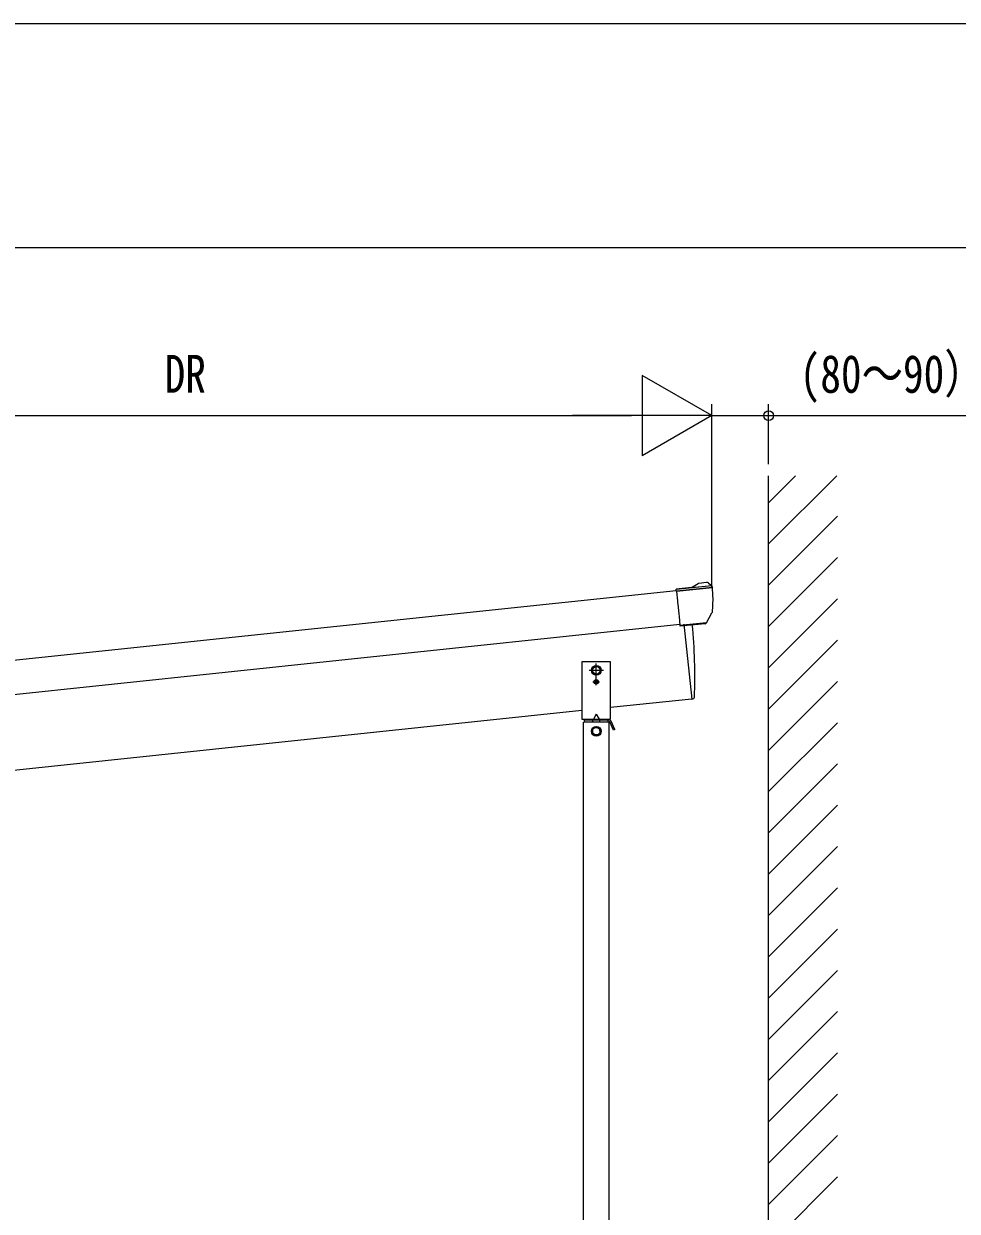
# Model space of a CAD drawing. Units: millimetres on the paper. Extents: x -420 to 420, y -297 to 297.
# Drawn here: x -339.3 to -258.1, y 193.7 to 297 of the extents above; entities that cross this region are included whole.
import ezdxf
from ezdxf.enums import TextEntityAlignment as Align

# ---------------------------------------------------------------- set-up
doc = ezdxf.new("R2010")
doc.units = ezdxf.units.MM
for name, color, linetype in [('0-3_YKK_11', 7, 'Continuous'), ('0-5_YKK_13', 4, 'Continuous'), ('0-6_YKK_A1', 4, 'Continuous'), ('0-7_YKK_D', 6, 'Continuous'), ('0-8_YKK_ZWAK', 7, 'Continuous'), ('0-9_YSS_K', 3, 'Continuous')]:
    doc.layers.add(name, color=color, linetype=linetype)
doc.styles.add('ＭＳ ゴシック', font='')
doc.styles.get('ＭＳ ゴシック').set_extended_font_data('MS Gothic')

msp = doc.modelspace()

# ---------------------------------------------------------------- linework, layer by layer
at = {"layer": '0-3_YKK_11'}
msp.add_line((-282.209, 244.881), (-282.208, 244.876), dxfattribs=at)
at = {"layer": '0-5_YKK_13'}
for p, q in [((-279.412, 248.094), (-282.512, 247.768)), ((-279.416, 248.098), (-281.186, 247.912)), ((-279.873, 248.374), (-280.547, 248.303)), ((-279.69, 248.32), (-279.424, 248.105)), ((-281.189, 247.934), (-282.515, 247.795)), ((-282.512, 247.768), (-282.515, 247.795)), ((-282.496, 247.619), (-282.494, 247.596)), ((-279.361, 247.925), (-282.494, 247.596)), ((-282.494, 247.596), (-282.407, 246.768)), ((-279.361, 247.925), (-279.364, 247.949)), ((-282.407, 246.768), (-282.395, 246.651)), ((-282.395, 246.651), (-282.377, 246.484)), ((-282.377, 246.484), (-282.29, 245.652)), ((-279.347, 245.961), (-279.347, 245.961)), ((-282.29, 245.652), (-282.266, 245.428)), ((-282.29, 245.652), (-282.29, 245.652)), ((-282.266, 245.428), (-282.183, 244.637)), ((-279.876, 244.88), (-279.405, 245.729)), ((-279.405, 245.729), (-279.377, 245.781)), ((-279.876, 244.88), (-282.183, 244.637)), ((-282.183, 244.637), (-282.175, 244.563)), ((-279.998, 244.791), (-282.175, 244.563)), ((-281.843, 244.753), (-281.158, 238.234)), ((-279.883, 244.868), (-279.876, 244.88)), ((-289.465, 240.022), (-289.465, 241.321)), ((-290.09, 240.734), (-288.84, 240.734)), ((-289.526, 239.755), (-289.567, 239.755)), ((-289.465, 239.447), (-289.465, 240.022)), ((-289.752, 239.734), (-289.177, 239.734)), ((-289.403, 239.714), (-289.362, 239.714)), ((-281.158, 238.234), (-281.055, 238.249)), ((-289.465, 236.908), (-289.709, 236.484)), ((-289.465, 236.908), (-289.221, 236.484)), ((-288.357, 236.234), (-290.557, 236.234)), ((-290.49, 236.234), (-290.49, 236.384)), ((-288.306, 236.384), (-290.49, 236.384)), ((-289.765, 236.234), (-289.765, 236.384)), ((-289.765, 236.259), (-289.165, 236.259)), ((-289.165, 236.234), (-289.165, 236.384)), ((-288.44, 236.234), (-288.44, 236.384)), ((-288.44, 236.259), (-288.306, 236.259)), ((-287.839, 235.587), (-288.17, 236.298)), ((-288.057, 235.761), (-287.944, 235.814))]:
    msp.add_line(p, q, dxfattribs=at)
for points in [[(-281.186, 247.912), (-281.189, 247.934), (-280.609, 248.283)], [(-279.369, 248.004), (-279.364, 247.949), (-282.496, 247.619), (-282.512, 247.768)], [(-289.567, 239.755), (-289.567, 239.714), (-289.526, 239.714)], [(-289.444, 239.796), (-289.444, 239.837), (-289.485, 239.837), (-289.485, 239.796)], [(-289.362, 239.714), (-289.362, 239.755), (-289.403, 239.755)], [(-289.485, 239.673), (-289.485, 239.632), (-289.444, 239.632), (-289.444, 239.673)], [(-287.839, 235.587), (-287.952, 235.534), (-288.283, 236.245)]]:
    msp.add_lwpolyline(points, dxfattribs=at)
for points in [[(-288.215, 236.484), (-288.215, 241.484), (-290.715, 241.484), (-290.715, 236.484)], [(-289.465, 241.11), (-289.79, 240.922), (-289.79, 240.547), (-289.465, 240.359), (-289.14, 240.547), (-289.14, 240.922)], [(-288.715, 236.384), (-290.215, 236.384), (-290.215, 236.484), (-288.715, 236.484)], [(-289.471, 235.81), (-289.793, 235.617), (-289.787, 235.241), (-289.459, 235.059), (-289.137, 235.252), (-289.143, 235.627)]]:
    msp.add_lwpolyline(points, close=True, dxfattribs=at)
for centre, radius in [((-289.465, 240.734), 0.425), ((-289.465, 240.734), 0.385), ((-289.465, 240.734), 0.325), ((-289.465, 240.734), 0.325), ((-289.465, 239.734), 0.188), ((-289.465, 235.434), 0.425), ((-289.465, 235.434), 0.385), ((-289.465, 235.434), 0.325)]:
    msp.add_circle(centre, radius, dxfattribs=at)
for centre, radius, start, end in [((-280.532, 248.154), 0.15, 96, 121), ((-279.847, 248.125), 0.25, 51, 96), ((-279.519, 247.988), 0.15, 47.00829, 51), ((-279.519, 247.988), 0.15, 44.91872, 47.00829), ((-279.519, 247.988), 0.15, 6.00886, 44.90986), ((-289.406, 246.869), 10.1, 1.27412, 6), ((-289.406, 246.869), 10.1, 0.60468, 1.27412), ((-289.406, 246.869), 10.1, 359.64598, 0.60468), ((-289.406, 246.869), 10.1, 354.13916, 354.83996), ((-289.406, 246.869), 10.1, 354.84216, 359.64598), ((-279.508, 245.853), 0.15, 331, 354.13916), ((-325.888, 240.245), 45, 357.63919, 5.71465), ((-280.014, 244.94), 0.15, 276, 331), ((-289.526, 239.796), 0.041, 270, 360), ((-289.403, 239.796), 0.041, 180, 270), ((-289.526, 239.673), 0.041, 360, 90), ((-289.403, 239.673), 0.041, 90, 180), ((-281.076, 238.397), 0.15, 278, 357.63919), ((-288.306, 236.234), 0.15, 25, 90), ((-288.306, 236.234), 0.025, 25, 90)]:
    msp.add_arc(centre, radius, start, end, dxfattribs=at)
at = {"layer": '0-6_YKK_A1'}
for p, q in [((-366.327, 238.885), (-282.504, 247.695)), ((-366.325, 238.864), (-282.502, 247.674)), ((-282.191, 244.712), (-366.013, 235.902)), ((-281.843, 244.748), (-281.158, 238.234)), ((-281.158, 238.234), (-288.218, 237.492)), ((-290.715, 237.23), (-361.547, 229.785)), ((-290.567, 156.984), (-290.567, 236.234)), ((-288.357, 156.984), (-288.357, 236.234))]:
    msp.add_line(p, q, dxfattribs=at)
at = {"layer": '0-7_YKK_D'}
for p, q in [((-279.406, 262.897), (-285.468, 266.397)), ((-285.468, 266.397), (-285.468, 259.397)), ((-279.406, 247.881), (-279.406, 263.897)), ((-279.406, 247.881), (-279.406, 263.897)), ((-274.465, 258.664), (-274.465, 263.897)), ((-362.355, 262.897), (-286.406, 262.897)), ((-279.406, 262.897), (-291.53, 262.897)), ((-279.406, 262.897), (-285.468, 259.397))]:
    msp.add_line(p, q, dxfattribs=at)
msp.add_lwpolyline([(-279.406, 262.897), (-274.465, 262.897), (-248.445, 262.897)], dxfattribs=at)
msp.add_circle((-274.465, 262.897), 0.425, dxfattribs=at)
at = {"layer": '0-8_YKK_ZWAK'}
msp.add_line((389.502, 277.5), (-390.498, 277.5), dxfattribs=at)
msp.add_lwpolyline([(-420.5, -297), (420.5, -297), (420.5, 297), (-420.5, 297)], close=True, dxfattribs=at)
at = {"layer": '0-9_YSS_K'}
for p, q in [((-274.465, 255.321), (-272.122, 257.664)), ((-274.465, 251.729), (-268.529, 257.664)), ((-274.465, 104.785), (-274.465, 257.664)), ((-274.465, 248.137), (-268.465, 254.137)), ((-274.465, 244.545), (-268.465, 250.545)), ((-274.465, 240.952), (-268.465, 246.952)), ((-274.465, 237.36), (-268.465, 243.36)), ((-274.465, 233.768), (-268.465, 239.768)), ((-274.465, 230.176), (-268.465, 236.176)), ((-274.465, 226.584), (-268.465, 232.584)), ((-274.465, 222.992), (-268.465, 228.992)), ((-274.465, 219.4), (-268.465, 225.4)), ((-274.465, 215.808), (-268.465, 221.808)), ((-274.465, 212.216), (-268.465, 218.216)), ((-274.465, 208.623), (-268.465, 214.623)), ((-274.465, 205.031), (-268.465, 211.031)), ((-274.465, 201.439), (-268.465, 207.439)), ((-274.465, 197.847), (-268.465, 203.847)), ((-274.465, 194.255), (-268.465, 200.255)), ((-274.465, 190.663), (-268.465, 196.663))]:
    msp.add_line(p, q, dxfattribs=at)

# ---------------------------------------------------------------- texts
at = {"layer": '0-7_YKK_D', "style": 'ＭＳ ゴシック', "width": 0.8}
for s, p in [('(80～90）', (-271.765, 263.897)), ('DR', (-327.021, 263.897))]:
    msp.add_text(s, height=3.299, dxfattribs=at).set_placement(p, align=Align.BOTTOM_LEFT)

doc.saveas('drawing.dxf')
